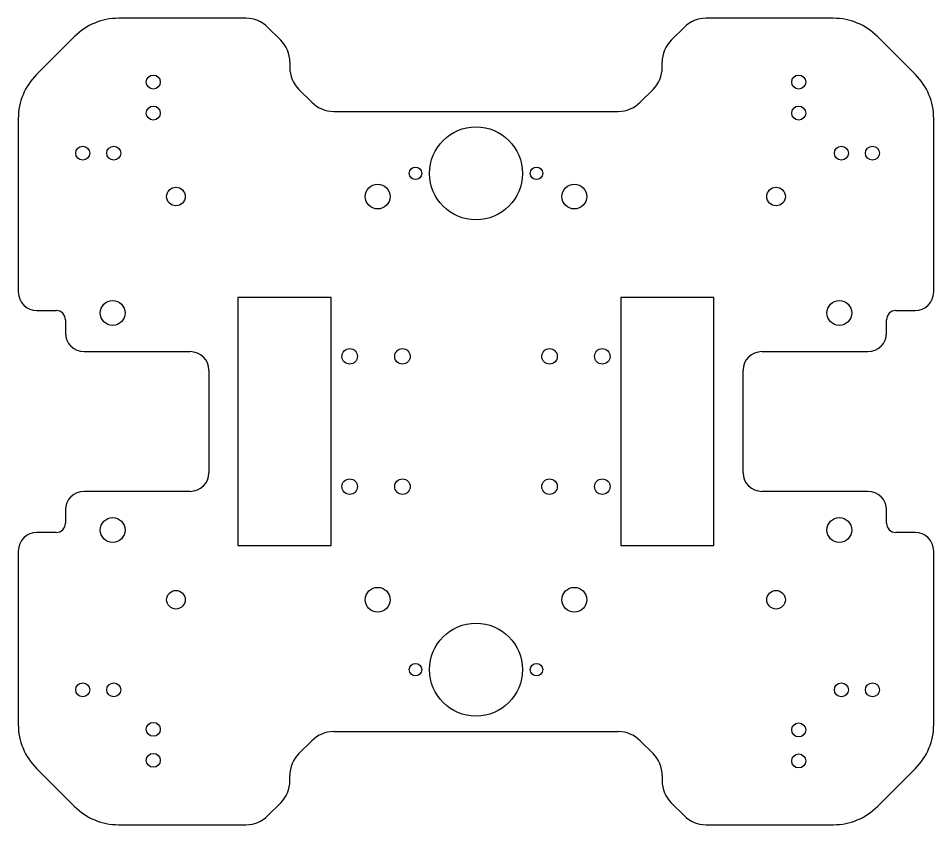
# Model space of a CAD drawing. Header units: millimetres. Extents: x -845 to 314, y -782 to 32.
# Drawn here: x -844.9 to -549.9, y -505 to -245 of the extents above; entities that cross this region are included whole.
import ezdxf

# ---------------------------------------------------------------- set-up
doc = ezdxf.new("R2010")
doc.units = ezdxf.units.MM

msp = doc.modelspace()

# ---------------------------------------------------------------- linework, layer by layer
at = {"color": 7, "linetype": 'Continuous', "lineweight": 25}
for p, q in [((-771.54, -245), (-812.62, -245)), ((-582.18, -245), (-623.26, -245)), ((-760.33, -252.07), (-764.47, -247.93)), ((-630.33, -247.93), (-634.47, -252.07)), ((-826.76, -250.86), (-839.04, -263.14)), ((-555.76, -263.14), (-568.04, -250.86)), ((-757.4, -259.14), (-757.4, -260.86)), ((-637.4, -260.86), (-637.4, -259.14)), ((-750.33, -272.07), (-754.47, -267.93)), ((-640.33, -267.93), (-644.47, -272.07)), ((-844.9, -277.28), (-844.9, -333.24)), ((-743.26, -275), (-651.54, -275)), ((-549.9, -333.24), (-549.9, -277.28)), ((-774.1, -335), (-774.1, -415)), ((-744.1, -335), (-774.1, -335)), ((-744.1, -415), (-744.1, -335)), ((-650.7, -335), (-650.7, -415)), ((-620.7, -335), (-650.7, -335)), ((-620.7, -415), (-620.7, -335)), ((-838.9, -339.24), (-832.7, -339.24)), ((-562.1, -339.24), (-555.9, -339.24)), ((-829.7, -342.24), (-829.7, -346.47)), ((-565.1, -346.47), (-565.1, -342.24)), ((-823.7, -352.47), (-789.49, -352.47)), ((-605.31, -352.47), (-571.1, -352.47)), ((-783.49, -358.47), (-783.49, -391.53)), ((-611.31, -391.53), (-611.31, -358.47)), ((-789.49, -397.53), (-823.7, -397.53)), ((-571.1, -397.53), (-605.31, -397.53)), ((-829.7, -403.53), (-829.7, -407.76)), ((-565.1, -407.76), (-565.1, -403.53)), ((-832.7, -410.76), (-838.9, -410.76)), ((-555.9, -410.76), (-562.1, -410.76)), ((-774.1, -415), (-744.1, -415)), ((-650.7, -415), (-620.7, -415)), ((-844.9, -416.76), (-844.9, -472.72)), ((-549.9, -472.72), (-549.9, -416.76)), ((-743.26, -475), (-651.54, -475)), ((-754.47, -482.07), (-750.33, -477.93)), ((-644.47, -477.93), (-640.33, -482.07)), ((-839.04, -486.86), (-826.76, -499.14)), ((-757.4, -490.86), (-757.4, -489.14)), ((-637.4, -489.14), (-637.4, -490.86)), ((-568.04, -499.14), (-555.76, -486.86)), ((-764.47, -502.07), (-760.33, -497.93)), ((-634.47, -497.93), (-630.33, -502.07)), ((-812.62, -505), (-771.54, -505)), ((-623.26, -505), (-582.18, -505))]:
    msp.add_line(p, q, dxfattribs=at)
for centre, radius in [((-801.4, -265.55), 2.25), ((-593.4, -265.55), 2.25), ((-801.4, -275.55), 2.25), ((-593.4, -275.55), 2.25), ((-697.4, -295), 15), ((-824.15, -288.5), 2.25), ((-814.15, -288.5), 2.25), ((-579.65, -288.5), 2.25), ((-569.65, -288.5), 2.25), ((-716.9, -295), 2), ((-677.9, -295), 2), ((-794.1, -302.47), 3), ((-729.1, -302.47), 4), ((-665.7, -302.47), 4), ((-600.7, -302.47), 3), ((-814.5, -340), 4), ((-580.3, -340), 4), ((-738.1, -354), 2.5), ((-721.1, -354), 2.5), ((-673.7, -354), 2.5), ((-656.7, -354), 2.5), ((-738.1, -396), 2.5), ((-721.1, -396), 2.5), ((-673.7, -396), 2.5), ((-656.7, -396), 2.5), ((-814.5, -410), 4), ((-580.3, -410), 4), ((-794.1, -432.47), 3), ((-729.1, -432.47), 4), ((-665.7, -432.47), 4), ((-600.7, -432.47), 3), ((-697.4, -455), 15), ((-716.9, -455), 2), ((-677.9, -455), 2), ((-824.15, -461.5), 2.25), ((-814.15, -461.5), 2.25), ((-579.65, -461.5), 2.25), ((-569.65, -461.5), 2.25), ((-801.4, -474.25), 2.25), ((-593.4, -474.45), 2.25), ((-801.4, -484.25), 2.25), ((-593.4, -484.45), 2.25)]:
    msp.add_circle(centre, radius, dxfattribs=at)
for centre, radius, start, end in [((-812.62, -265), 20, 90, 135), ((-771.54, -255), 10, 45, 90), ((-623.26, -255), 10, 90, 135), ((-582.18, -265), 20, 45, 90), ((-767.4, -259.14), 10, 0, 45), ((-627.4, -259.14), 10, 135, 180), ((-747.4, -260.86), 10, 180, 225), ((-647.4, -260.86), 10, 315, 0), ((-824.9, -277.28), 20, 135, 180), ((-569.9, -277.28), 20, 0, 45), ((-743.26, -265), 10, 225, 270), ((-651.54, -265), 10, 270, 315), ((-838.9, -333.24), 6, 180, 270), ((-555.9, -333.24), 6, 270, 0), ((-832.7, -342.24), 3, 0, 90), ((-562.1, -342.24), 3, 90, 180), ((-823.7, -346.47), 6, 180, 270), ((-571.1, -346.47), 6, 270, 0), ((-789.49, -358.47), 6, 0, 90), ((-605.31, -358.47), 6, 90, 180), ((-789.49, -391.53), 6, 270, 0), ((-605.31, -391.53), 6, 180, 270), ((-823.7, -403.53), 6, 90, 180), ((-571.1, -403.53), 6, 0, 90), ((-832.7, -407.76), 3, 270, 0), ((-562.1, -407.76), 3, 180, 270), ((-838.9, -416.76), 6, 90, 180), ((-555.9, -416.76), 6, 0, 90), ((-824.9, -472.72), 20, 180, 225), ((-569.9, -472.72), 20, 315, 0), ((-743.26, -485), 10, 90, 135), ((-651.54, -485), 10, 45, 90), ((-747.4, -489.14), 10, 135, 180), ((-647.4, -489.14), 10, 0, 45), ((-767.4, -490.86), 10, 315, 0), ((-627.4, -490.86), 10, 180, 225), ((-812.62, -485), 20, 225, 270), ((-582.18, -485), 20, 270, 315), ((-771.54, -495), 10, 270, 315), ((-623.26, -495), 10, 225, 270)]:
    msp.add_arc(centre, radius, start, end, dxfattribs=at)

doc.saveas('drawing.dxf')
